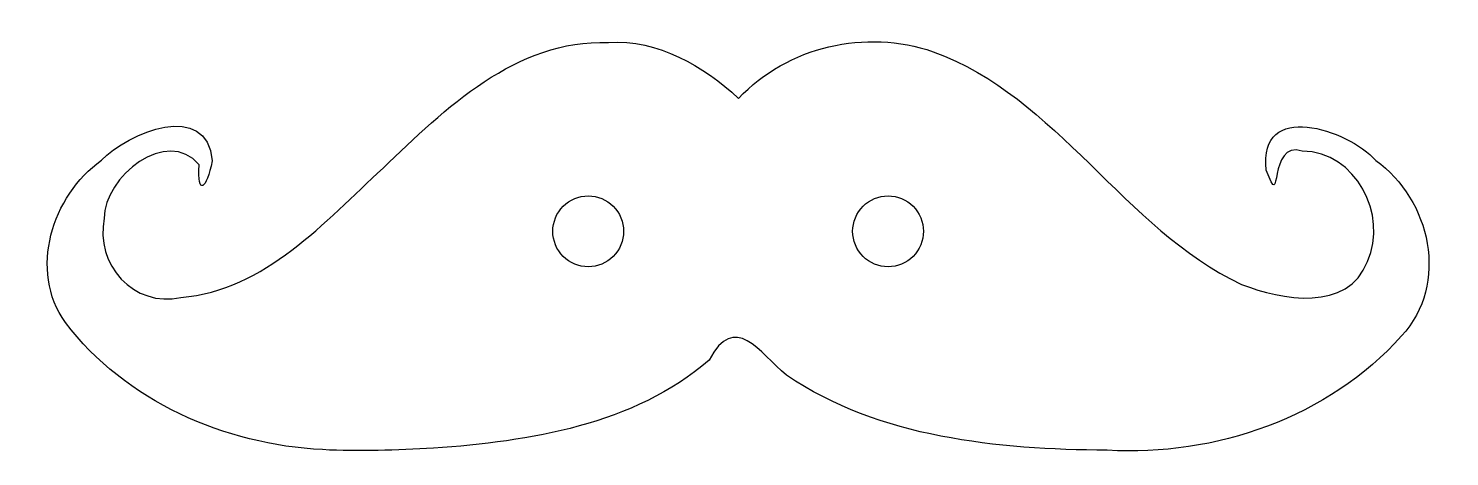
# Model space of a CAD drawing. Extents: x 79.9 to 130, y 208.2 to 223.3.
import ezdxf

# ---------------------------------------------------------------- set-up
doc = ezdxf.new("R2010")
doc.units = 0
doc.layers.add('Layer_1', color=7, linetype='CONTINUOUS')

msp = doc.modelspace()

# ---------------------------------------------------------------- linework, layer by layer
at = {"layer": 'Layer_1', "color": 7}
for p, q in [((100.89389, 216.101822), (100.89389, 216.101822)), ((111.47722, 216.101822), (111.47722, 216.101822)), ((90.264607, 208.395492), (90.264607, 208.395483))]:
    msp.add_line(p, q, dxfattribs=at)
for points in [[(104.95285, 220.795857), (106.68645, 222.630494), (109.43553, 223.264007), (111.81583, 222.44208)], [(92.404535, 218.334117), (94.583474, 220.432183), (97.096946, 222.879746), (100.35489, 222.768914)], [(100.35489, 222.768914), (102.10862, 222.879677), (103.70635, 221.943067), (104.95285, 220.795857)], [(111.81583, 222.44208), (116.22506, 220.843494), (118.52762, 216.210793), (122.70194, 214.228897)], [(82.462584, 218.608018), (83.392068, 219.597926), (86.205998, 220.742911), (86.372282, 218.584918)], [(123.57759, 218.265877), (123.27264, 220.7429), (126.44183, 219.718541), (127.44272, 218.601149)], [(85.909503, 218.449789), (84.799277, 219.802548), (82.536169, 218.026722), (82.563589, 216.561937)], [(124.84813, 218.93211), (123.60327, 219.337134), (124.15849, 216.638695), (123.57759, 218.265877)], [(127.15171, 215.035711), (127.88349, 216.693931), (126.73941, 218.90543), (124.84813, 218.93211)], [(81.188579, 212.879348), (79.885318, 214.7291), (80.714767, 217.358787), (82.462584, 218.608018)], [(85.268879, 213.765511), (88.244846, 214.028715), (90.341983, 216.43593), (92.404535, 218.334117)], [(86.372282, 218.584918), (86.169922, 217.582124), (85.842051, 217.324971), (85.909503, 218.449789)], [(127.44272, 218.601149), (129.37358, 217.234678), (130.0463, 214.23051), (128.35127, 212.408227)], [(98.760007, 216.985705), (98.994427, 217.220126), (99.312369, 217.351822), (99.64389, 217.351822)], [(99.64389, 217.351822), (99.975411, 217.351822), (100.293353, 217.220126), (100.527773, 216.985705)], [(109.343337, 216.985705), (109.577757, 217.220126), (109.895699, 217.351822), (110.22722, 217.351822)], [(110.22722, 217.351822), (110.558741, 217.351822), (110.876683, 217.220126), (111.111103, 216.985705)], [(98.39389, 216.101822), (98.39389, 216.433342), (98.525586, 216.751285), (98.760007, 216.985705)], [(100.527773, 216.985705), (100.762194, 216.751285), (100.89389, 216.433342), (100.89389, 216.101822)], [(108.97722, 216.101822), (108.97722, 216.433342), (109.108916, 216.751285), (109.343337, 216.985705)], [(111.111103, 216.985705), (111.345524, 216.751285), (111.47722, 216.433342), (111.47722, 216.101822)], [(82.563589, 216.561937), (82.216815, 214.943053), (83.606022, 213.397651), (85.268879, 213.765511)], [(98.760007, 215.217938), (98.525586, 215.452359), (98.39389, 215.770301), (98.39389, 216.101822)], [(100.89389, 216.101822), (100.89389, 215.770301), (100.762194, 215.452359), (100.527773, 215.217938)], [(109.343337, 215.217938), (109.108916, 215.452359), (108.97722, 215.770301), (108.97722, 216.101822)], [(111.47722, 216.101822), (111.47722, 215.770301), (111.345524, 215.452359), (111.111103, 215.217938)], [(99.64389, 214.851822), (99.312369, 214.851822), (98.994427, 214.983518), (98.760007, 215.217938)], [(100.527773, 215.217938), (100.293353, 214.983518), (99.975411, 214.851822), (99.64389, 214.851822)], [(110.22722, 214.851822), (109.895699, 214.851822), (109.577757, 214.983518), (109.343337, 215.217938)], [(111.111103, 215.217938), (110.876683, 214.983518), (110.558741, 214.851822), (110.22722, 214.851822)], [(122.70194, 214.228897), (124.12622, 213.671326), (126.45127, 213.246007), (127.15171, 215.035711)], [(106.64764, 211.019732), (105.69161, 211.835854), (104.80408, 213.275752), (103.91226, 211.552679)], [(90.264607, 208.395483), (86.826399, 208.567948), (83.307021, 210.105718), (81.188579, 212.879348)], [(128.35127, 212.408227), (125.77246, 209.527462), (121.7787, 208.151287), (117.96218, 208.372083)], [(103.91226, 211.552679), (101.24054, 209.260766), (97.583474, 208.690602), (94.184811, 208.444242)], [(117.96218, 208.372083), (114.08594, 208.410583), (109.94089, 208.79201), (106.64764, 211.019732)], [(94.184811, 208.444242), (92.880121, 208.387852), (91.569334, 208.316784), (90.264607, 208.395492)]]:
    msp.add_open_spline(points, degree=3, dxfattribs=at)

doc.saveas('drawing.dxf')
